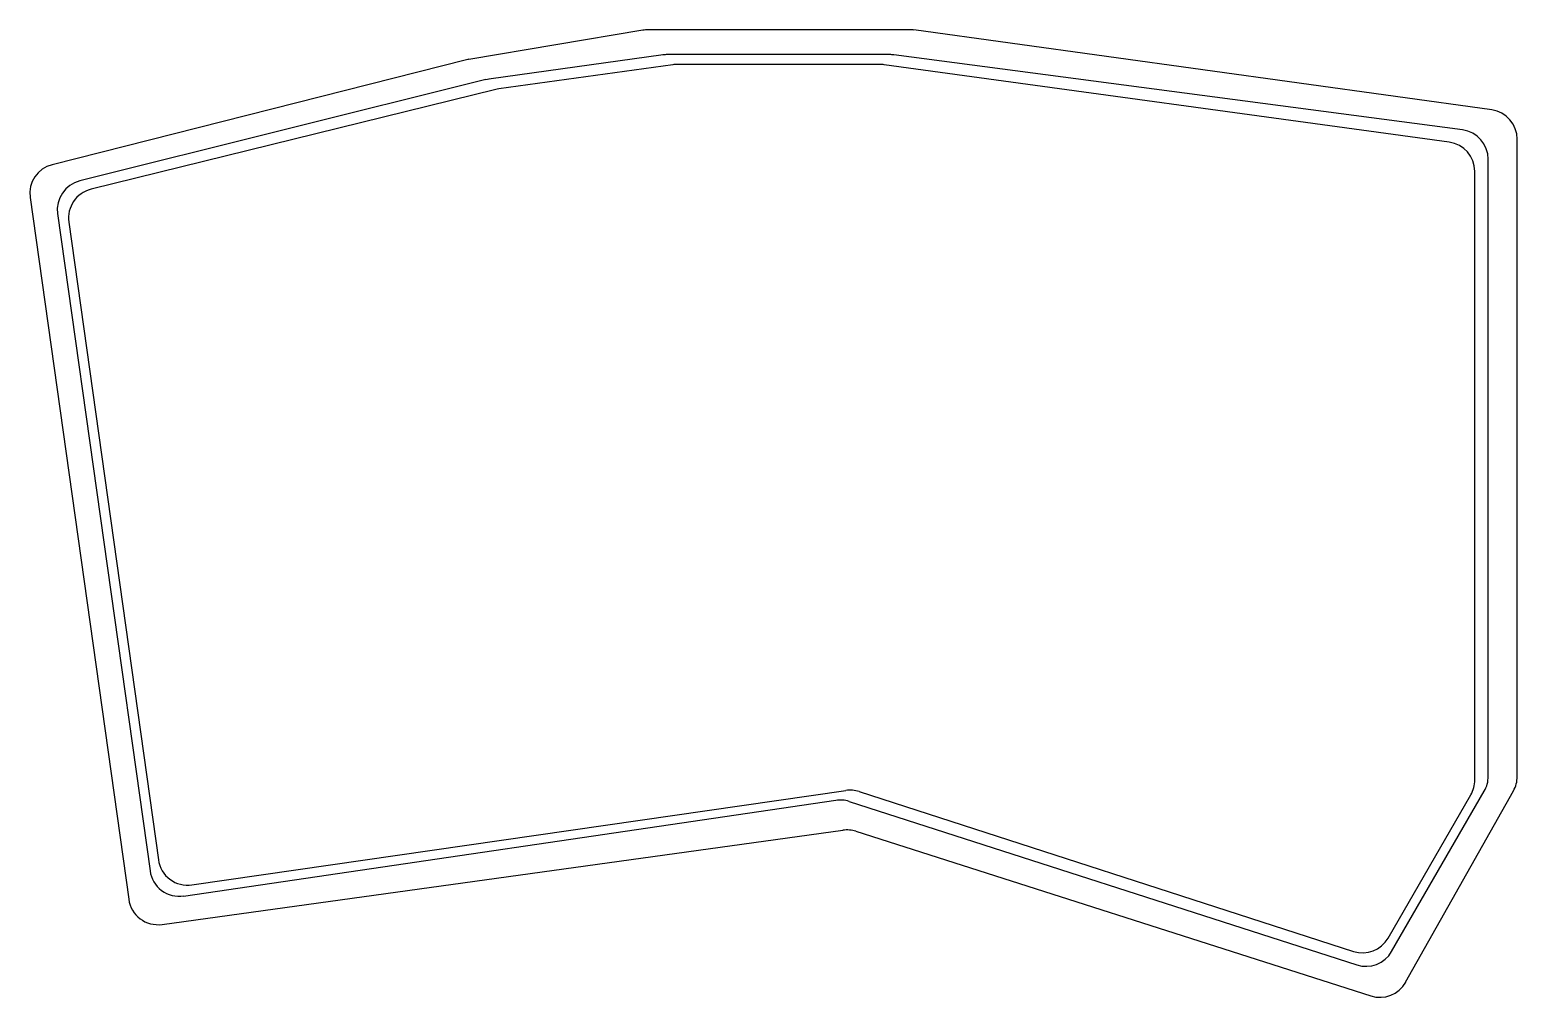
# Model space of a CAD drawing. Header units: millimetres. Extents: x 65 to 216, y -170 to -72.
import ezdxf

# ---------------------------------------------------------------- set-up
doc = ezdxf.new("R2010")
doc.units = ezdxf.units.MM

msp = doc.modelspace()

# ---------------------------------------------------------------- linework, layer by layer
for p, q in [((127.51, -71.77), (109.88, -74.73)), ((154.55, -71.73), (128.01, -71.73)), ((213.55, -79.86), (154.96, -71.75)), ((109.64, -74.78), (67.62, -85.41)), ((129.55, -74.27), (111.91, -76.72)), ((130.55, -75.27), (112.91, -77.72)), ((152.56, -74.25), (129.96, -74.25)), ((151.55, -75.25), (130.96, -75.25)), ((209.24, -83.12), (151.96, -75.27)), ((210.59, -81.88), (152.95, -74.27)), ((111.6, -76.78), (70.43, -87.05)), ((112.61, -77.78), (71.57, -87.9)), ((216.14, -147.43), (216.14, -82.83)), ((213.2, -147.42), (213.2, -84.86)), ((211.84, -147.79), (211.84, -86.09)), ((65.39, -88.74), (75.39, -159.87)), ((68.18, -90.37), (77.55, -157)), ((69.31, -91.23), (78.4, -155.88)), ((81.8, -158.43), (148.07, -148.85)), ((149.42, -148.96), (199.53, -165.17)), ((203.41, -165.18), (212.8, -148.92)), ((204.83, -168.29), (215.75, -148.9)), ((80.95, -159.55), (147.07, -149.85)), ((148.42, -149.96), (199.89, -166.54)), ((203.05, -163.81), (211.43, -149.29)), ((78.77, -162.43), (147.78, -152.88)), ((149.11, -152.99), (201.31, -169.67))]:
    msp.add_line(p, q)
for centre, start, end in [((128.01, -74.73), 90, 99.5243), ((154.55, -74.73), 82.1264, 90), ((110.37, -77.68), 99.5243, 104.2045), ((129.96, -77.25), 90, 97.9072), ((130.96, -78.25), 90, 97.9072), ((151.55, -78.25), 82.2029, 90), ((152.56, -77.25), 82.4786, 90), ((112.33, -79.7), 97.9072, 103.9935), ((113.32, -80.7), 97.9072, 103.8498), ((213.14, -82.83), 0, 82.1264), ((210.2, -84.86), 0, 82.4786), ((208.84, -86.09), 0, 82.2029), ((68.36, -88.32), 104.2045, 188), ((71.15, -89.96), 103.9935, 188), ((72.29, -90.81), 103.8498, 188), ((210.2, -147.42), 330, 0), ((213.14, -147.43), 330.6071, 0), ((148.5, -151.82), 72.0772, 98.2275), ((208.84, -147.79), 330, 0), ((147.5, -152.82), 72.1494, 98.3489), ((148.19, -155.85), 72.2805, 97.8763), ((81.37, -155.46), 188, 278.2275), ((80.52, -156.58), 188, 278.3489), ((78.36, -159.46), 188, 277.8763), ((200.45, -162.31), 252.0772, 330), ((200.81, -163.68), 252.1494, 330), ((202.22, -166.82), 252.2805, 330.6071)]:
    msp.add_arc(centre, 3, start, end)

doc.saveas('drawing.dxf')
